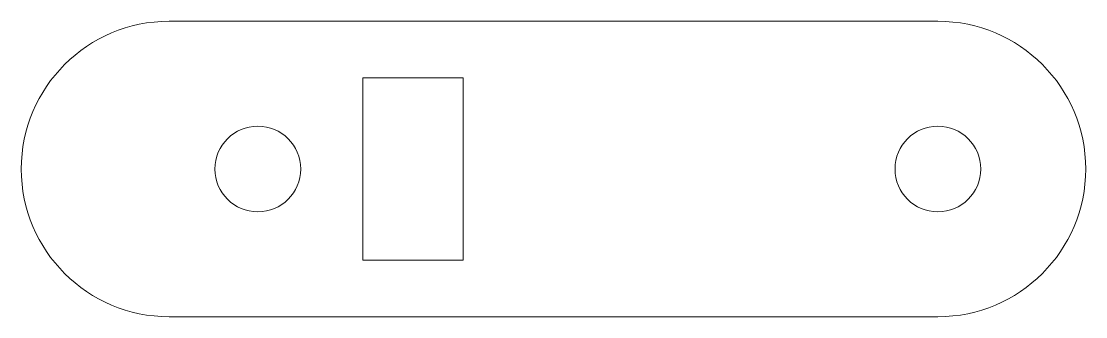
# Model space of a CAD drawing. Header units: millimetres. Extents: x 581.8 to 617.8, y -465.5 to -455.5.
import ezdxf

# ---------------------------------------------------------------- set-up
doc = ezdxf.new("R2010")
doc.units = ezdxf.units.MM

msp = doc.modelspace()

# ---------------------------------------------------------------- linework, layer by layer
at = {"color": 7, "linetype": 'Continuous', "lineweight": 15}
for p, q in [((586.771388, -455.482899), (612.771388, -455.482899)), ((593.321388, -463.56963), (593.321388, -457.396168)), ((593.321388, -457.396168), (596.721399, -457.396168)), ((596.721399, -457.396168), (596.721399, -463.56963)), ((596.721399, -463.56963), (593.321388, -463.56963)), ((612.771388, -465.482899), (586.771388, -465.482899))]:
    msp.add_line(p, q, dxfattribs=at)
for centre in [(589.771388, -460.482899), (612.771388, -460.482899)]:
    msp.add_circle(centre, 1.45, dxfattribs=at)
for centre, start, end in [((586.771388, -460.482899), 90, 270), ((612.771388, -460.482899), 270, 90)]:
    msp.add_arc(centre, 5, start, end, dxfattribs=at)

doc.saveas('drawing.dxf')
